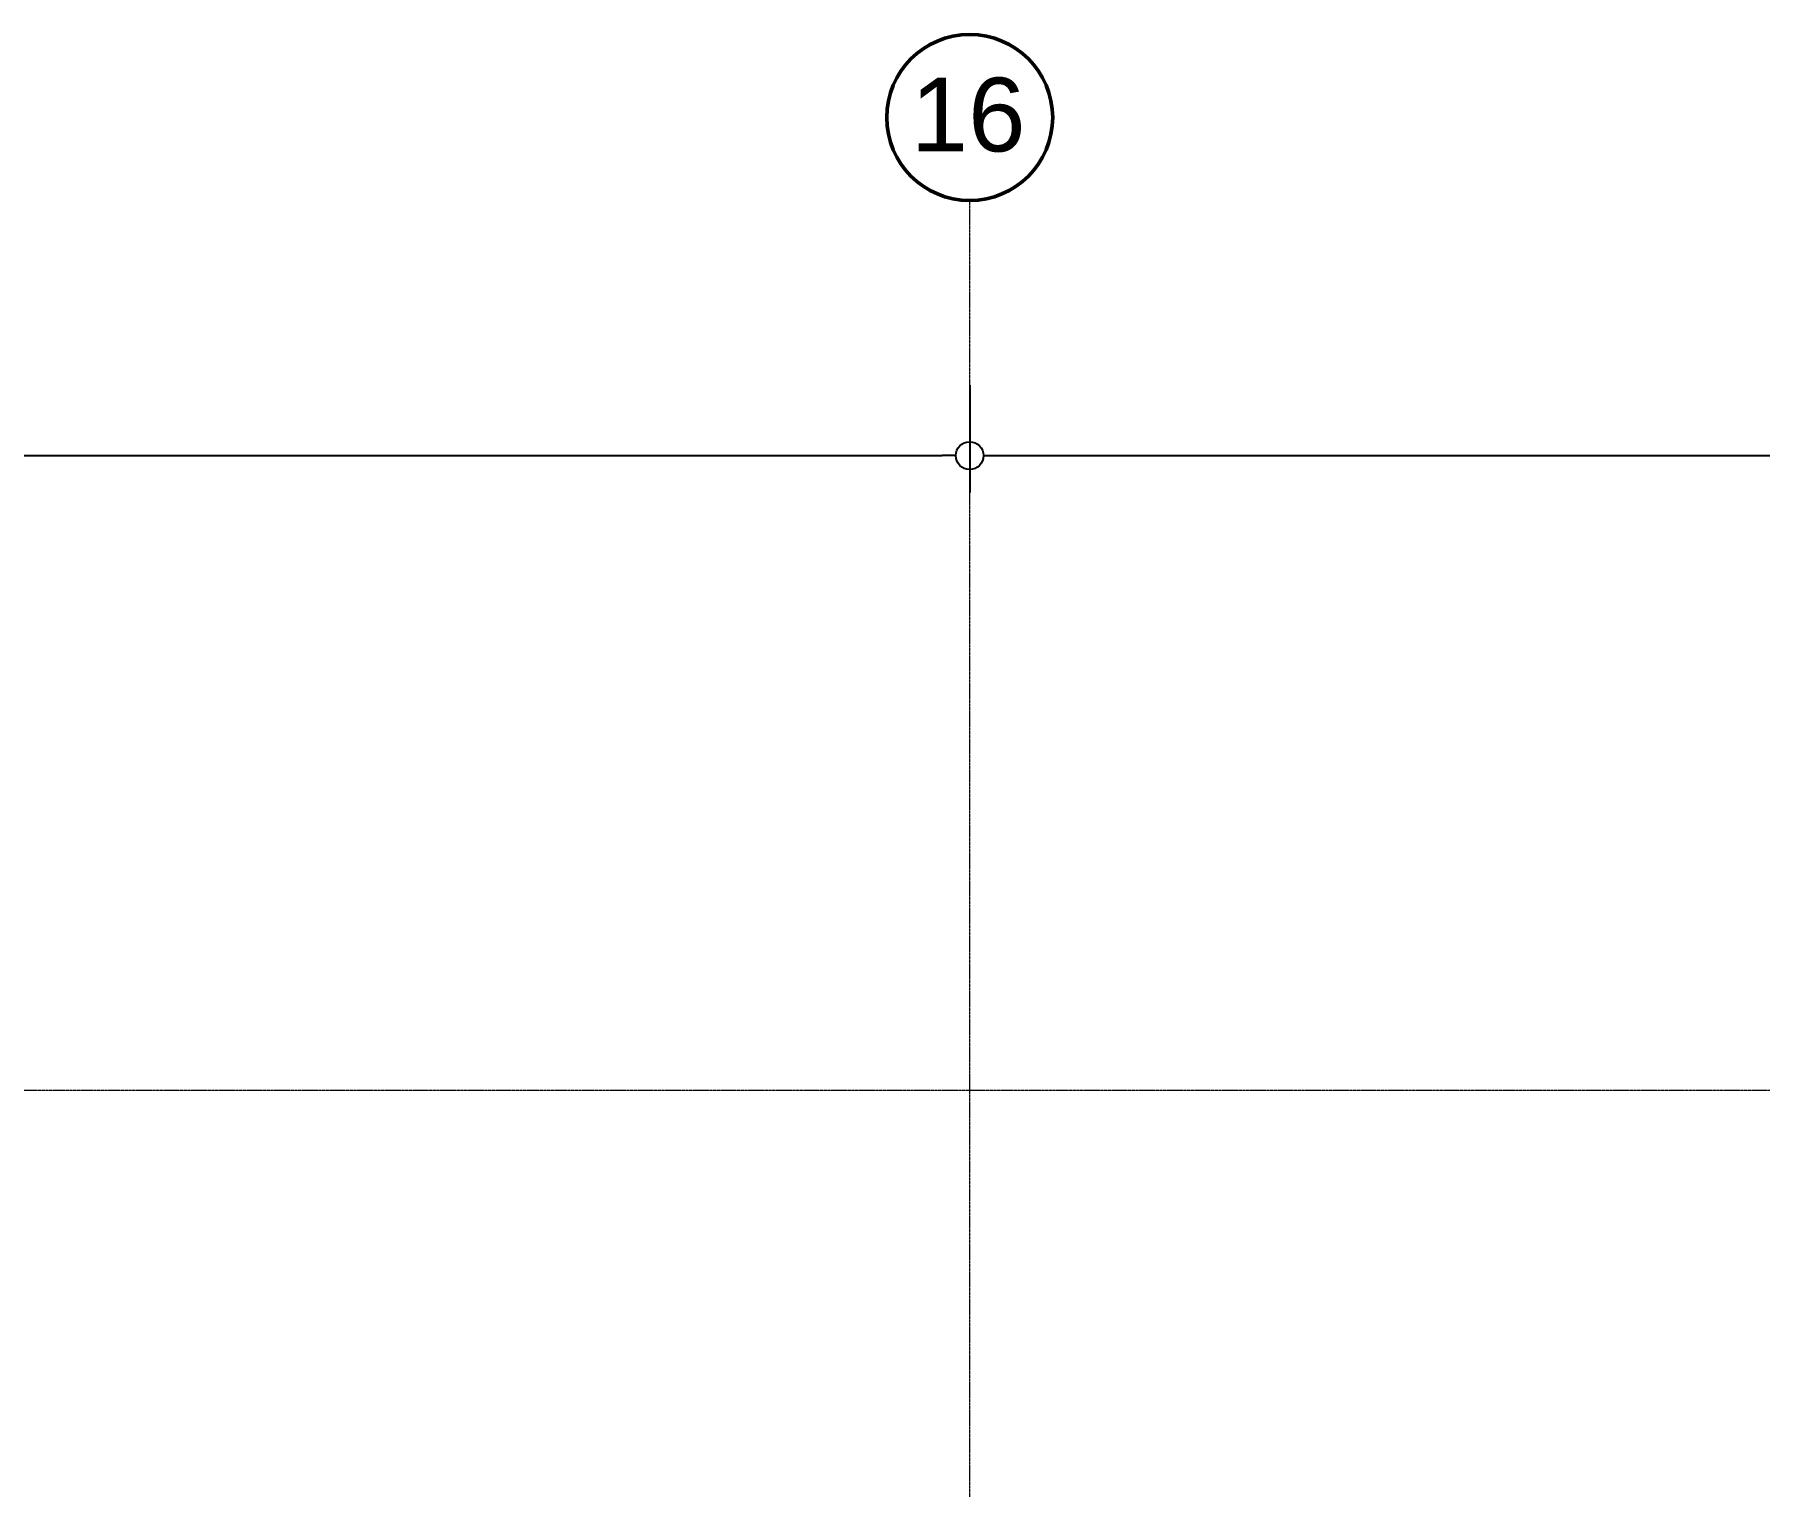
# Model space of a CAD drawing. Header units: millimetres. Extents: x -794868 to -715506, y -16735 to 22434.
# Drawn here: x -749753 to -740400, y 14104 to 21977 of the extents above; entities that cross this region are included whole.
import ezdxf

# ---------------------------------------------------------------- set-up
doc = ezdxf.new("R2010")
doc.units = ezdxf.units.MM
doc.linetypes.add('DPA_Grid _ Level 100', pattern=[10, 5.5, -1.6, 1.3, -1.6])
for name, color, linetype, lineweight in [('A-ANNO-DIMS', 1, 'Continuous', 9), ('S-GRID', 251, 'Continuous', 9), ('S-GRID-IDEN', 3, 'Continuous', 50)]:
    doc.layers.add(name, color=color, linetype=linetype, lineweight=lineweight)
doc.styles.add('Arial', font='arial.ttf', dxfattribs={"height": 400})
doc.styles.add('Arial_2', font='arial.ttf', dxfattribs={"height": 300})
doc.dimstyles.new('DPA-DIM-3_0_C-C', dxfattribs={"dimscale": 304.8, "dimtxt": 306.07782, "dimasz": 0.492126, "dimexe": 0.656168, "dimexo": 0.0625, "dimgap": 0.164042, "dimtad": 1, "dimdec": 0, "dimzin": 0, "dimdsep": 46, "dimtxsty": 'Arial_2', "dimblk1": 'DOTBLANK', "dimblk2": 'DOTBLANK', "dimsah": 1, "dimcen": 0.09, "dimdle": 0.656168, "dimadec": 8, "dimazin": 0, "dimtfac": 1, "dimtdec": 4, "dimtix": 1, "dimtmove": 0, "dimatfit": 3, "dimfxl": 1.312336, "dimfxlon": 1, "dimtvp": 1, "dimtolj": 1, "dimtzin": 0, "dimarcsym": 2})

# ---------------------------------------------------------------- blocks, each defined once
blk = doc.blocks.new('Grid - 100 Scale-2291345-4262-01 ENLARGED UPPER PLATFORM LEVEL - REFLECTED CEILING PLAN - SHEET 3')
at = {"layer": 'S-GRID-IDEN'}
blk.add_circle((0, 0), 4.5, dxfattribs=at)
blk = doc.blocks.new('_DotBlank')
at = {"color": 0, "linetype": 'ByBlock', "lineweight": -2}
blk.add_line((-0.5, 0), (-1, 0), dxfattribs=at)
blk.add_circle((0, 0), 0.5, dxfattribs=at)
blk = doc.blocks.new('*D1982')
at = {"layer": 'A-ANNO-DIMS', "color": 0, "lineweight": -2, "transparency": 16777216}
for p, q in [((-11400, 16496), (-11400, 15915)), ((0, 16496), (0, 15915)), ((-11250, 16115), (-150, 16115))]:
    blk.add_line(p, q, dxfattribs=at)
at = {"layer": 'Defpoints', "color": 0, "transparency": 16777216}
for p in [(-11400, 16515), (0, 16515), (0, 16115)]:
    blk.add_point(p, dxfattribs=at)
at = {"layer": 'A-ANNO-DIMS', "color": 0, "lineweight": -2, "transparency": 16777216, "xscale": 150, "yscale": 150, "zscale": 150, "rotation": 180}
blk.add_blockref('_DotBlank', (-11400, 16115), dxfattribs=at)
at = {"layer": 'A-ANNO-DIMS', "color": 0, "lineweight": -2, "transparency": 16777216, "xscale": 150, "yscale": 150, "zscale": 150}
blk.add_blockref('_DotBlank', (0, 16115), dxfattribs=at)
at = {"layer": 'A-ANNO-DIMS', "color": 0, "transparency": 16777216, "insert": (-5700, 16318.2), "char_height": 300, "width": 1384.414, "attachment_point": 5, "style": 'Arial_2'}
blk.add_mtext('\\A1;11400', dxfattribs=at)
blk = doc.blocks.new('*D1983')
at = {"layer": 'A-ANNO-DIMS', "color": 0, "lineweight": -2, "transparency": 16777216}
for p, q in [((0, 16496), (0, 15915)), ((11400, 16496), (11400, 15915)), ((150, 16115), (11250, 16115))]:
    blk.add_line(p, q, dxfattribs=at)
at = {"layer": 'Defpoints', "color": 0, "transparency": 16777216}
for p in [(0, 16515), (11400, 16515), (11400, 16115)]:
    blk.add_point(p, dxfattribs=at)
at = {"layer": 'A-ANNO-DIMS', "color": 0, "lineweight": -2, "transparency": 16777216, "xscale": 150, "yscale": 150, "zscale": 150, "rotation": 180}
blk.add_blockref('_DotBlank', (0, 16115), dxfattribs=at)
at = {"layer": 'A-ANNO-DIMS', "color": 0, "lineweight": -2, "transparency": 16777216, "xscale": 150, "yscale": 150, "zscale": 150}
blk.add_blockref('_DotBlank', (11400, 16115), dxfattribs=at)
at = {"layer": 'A-ANNO-DIMS', "color": 0, "transparency": 16777216, "insert": (5700, 16318.2), "char_height": 300, "width": 1384.414, "attachment_point": 5, "style": 'Arial_2'}
blk.add_mtext('\\A1;11400', dxfattribs=at)
blk = doc.blocks.new('*U1978')
at = {"layer": 'S-GRID', "linetype": 'DPA_Grid _ Level 100'}
for p, q in [((0, -19375), (0, 17498.2)), ((23665.1, 12673), (-49286.1, 12673))]:
    blk.add_line(p, q, dxfattribs=at)
at = {"layer": 'S-GRID-IDEN', "xscale": 99.99999999999993, "yscale": 99.99999999999993, "zscale": 99.99999999999993}
blk.add_blockref('Grid - 100 Scale-2291345-4262-01 ENLARGED UPPER PLATFORM LEVEL - REFLECTED CEILING PLAN - SHEET 3', (0, 17948.2), dxfattribs=at)
at = {"layer": 'S-GRID-IDEN', "lineweight": 9, "insert": (-318.8, 18164), "char_height": 400, "width": 753.586, "attachment_point": 1, "style": 'Arial'}
blk.add_mtext('16', dxfattribs=at)
at = {"layer": 'A-ANNO-DIMS'}
for base, p1, p2, picture, middle in [((0, 16115), (-11400, 16515), (0, 16515), '*D1982', (-5700, 16318.2)), ((11400, 16115), (0, 16515), (11400, 16515), '*D1983', (5700, 16318.2))]:
    dim = blk.add_linear_dim(base=base, p1=p1, p2=p2, dimstyle='DPA-DIM-3_0_C-C', override={"dimpost": '<>', "dimfxl": 11400}, dxfattribs=at)
    dim.commit()
    dim.dimension.update_dxf_attribs({"geometry": picture, "text_midpoint": middle})

msp = doc.modelspace()

# ---------------------------------------------------------------- block references
msp.add_blockref('*U1978', (-744682.4, 3579))

doc.saveas('drawing.dxf')
